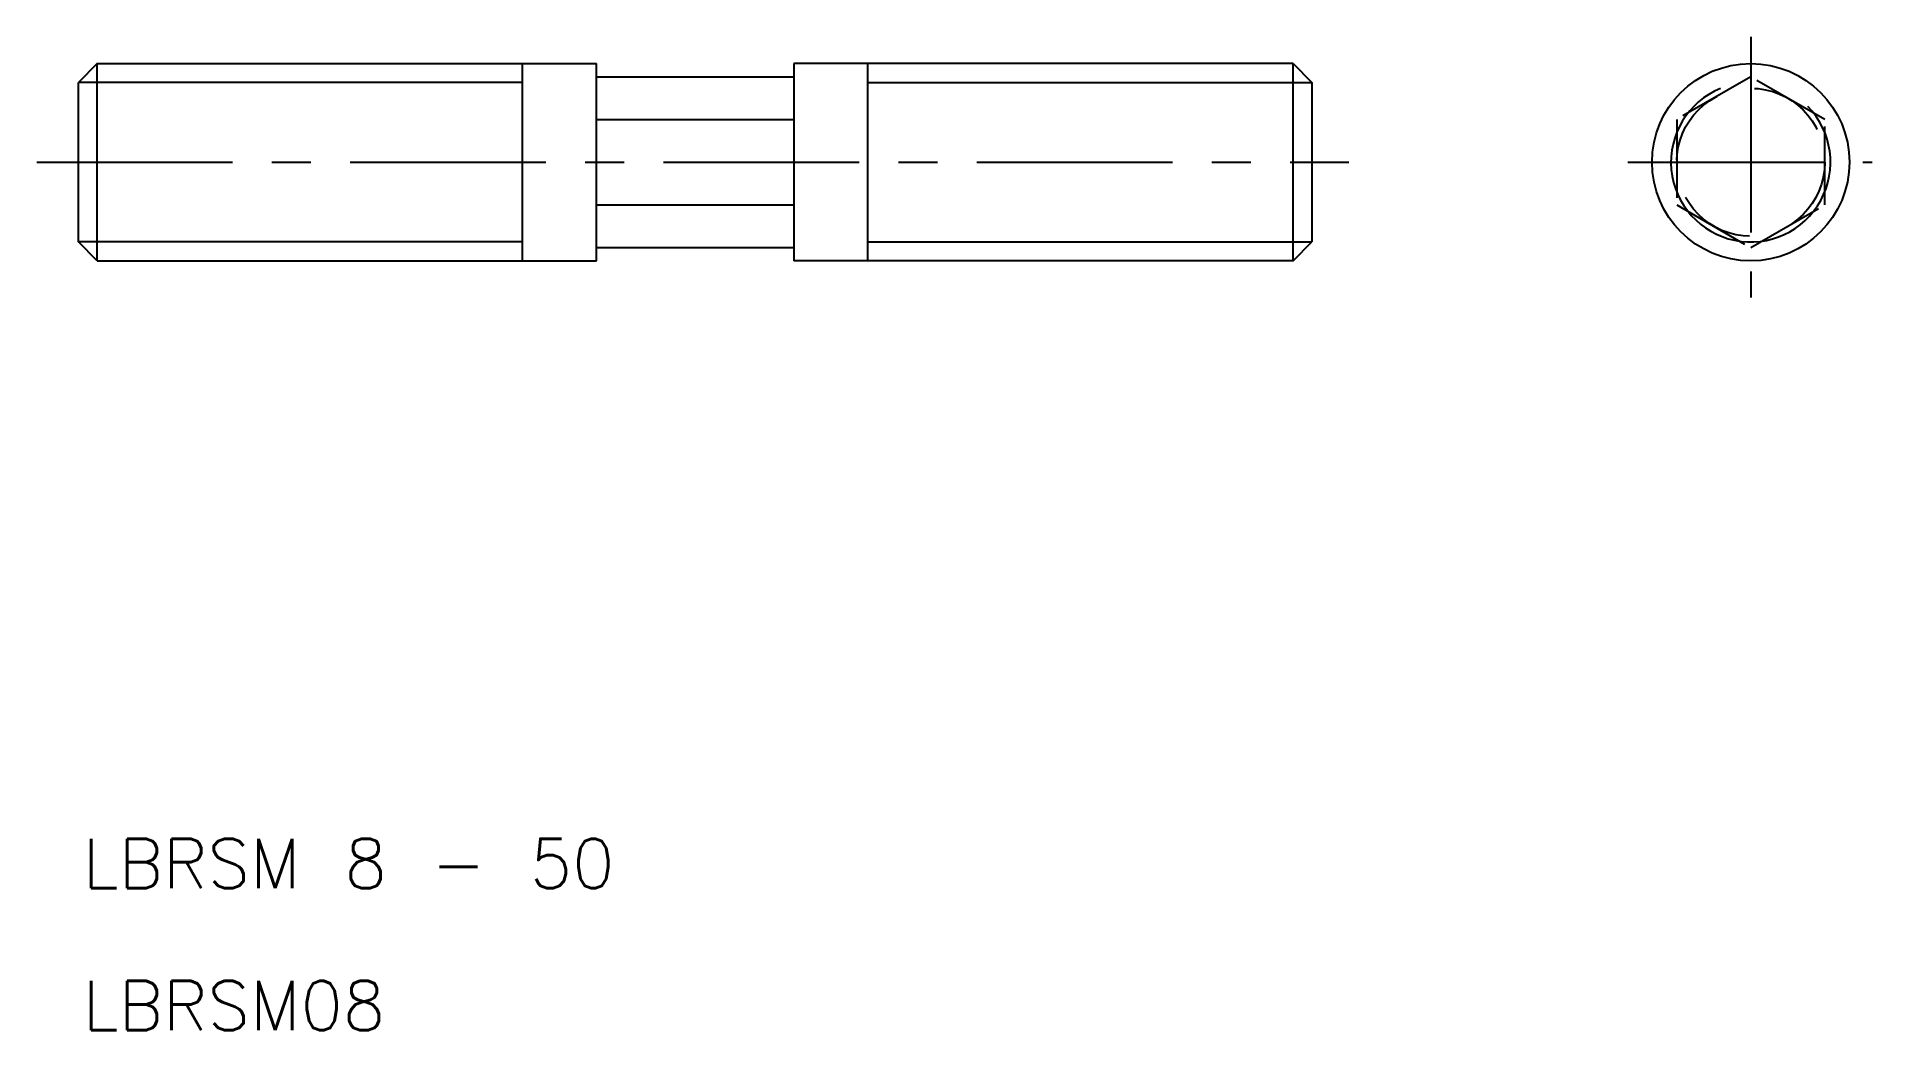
# Model space of a CAD drawing. Extents: x 18.8 to 93.2, y 14.8 to 55.1.
import ezdxf

# ---------------------------------------------------------------- set-up
doc = ezdxf.new("R2010")
doc.units = 0
doc.header["$LTSCALE"] = 0.25
doc.linetypes.add('CENTER', pattern=[50.8, 31.75, -6.35, 6.35, -6.35])
doc.linetypes.add('DASHED', pattern=[19.05, 12.7, -6.35])
doc.layers.get('0').update_dxf_attribs({"linetype": 'CONTINUOUS'})
doc.layers.add('CENTER', color=1, linetype='CENTER')
doc.styles.get("Standard").update_dxf_attribs({"font": 'txt.shx'})

msp = doc.modelspace()

# ---------------------------------------------------------------- linework, layer by layer
for p, q in [((21.215, 54), (20.448, 53.233)), ((21.215, 54), (41.448, 54)), ((21.215, 46), (21.215, 54)), ((38.448, 46), (38.448, 54)), ((41.448, 46), (41.448, 54)), ((69.681, 54), (49.448, 54)), ((49.448, 54), (49.448, 46)), ((52.448, 46), (52.448, 54)), ((69.681, 46), (69.681, 54)), ((69.681, 54), (70.448, 53.233)), ((20.448, 46.767), (20.448, 53.233)), ((41.448, 53.464), (49.448, 53.464)), ((70.448, 53.233), (70.448, 46.767)), ((41.448, 51.732), (49.448, 51.732)), ((41.448, 48.268), (49.448, 48.268)), ((21.215, 46), (20.448, 46.767)), ((41.448, 46.536), (49.448, 46.536)), ((69.681, 46), (70.448, 46.767)), ((21.215, 46), (41.448, 46)), ((69.681, 46), (49.448, 46))]:
    msp.add_line(p, q)
at = {"color": 3}
for p, q in [((38.448, 53.233), (20.448, 53.233)), ((52.448, 53.233), (70.448, 53.233)), ((38.448, 46.767), (20.448, 46.767)), ((52.448, 46.767), (70.448, 46.767))]:
    msp.add_line(p, q, dxfattribs=at)
at = {"color": 3, "linetype": 'DASHED'}
for p, q in [((88.232, 53.464), (85.232, 51.732)), ((91.232, 51.732), (88.232, 53.464)), ((85.232, 51.732), (85.232, 48.268)), ((91.232, 48.268), (91.232, 51.732)), ((85.232, 48.268), (88.232, 46.536)), ((88.232, 46.536), (91.232, 48.268))]:
    msp.add_line(p, q, dxfattribs=at)
msp.add_circle((88.232, 50), 4)
msp.add_circle((88.232, 50), 3, dxfattribs=at)
at = {"color": 3}
msp.add_arc((88.232, 50), 3.233, 112.32586, 44.40535, dxfattribs=at)
at = {"layer": 'CENTER', "color": 1, "linetype": 'CENTER'}
for p, q in [((88.232, 55.09), (88.232, 44.511)), ((18.76, 50), (71.948, 50)), ((83.255, 50), (93.158, 50))]:
    msp.add_line(p, q, dxfattribs=at)

# ---------------------------------------------------------------- texts
for s, p in [('LBRSM 8 - 50', (20.629, 20.566)), ('LBRSM08', (20.629, 14.798))]:
    msp.add_text(s, height=2).set_placement(p)

doc.saveas('drawing.dxf')
